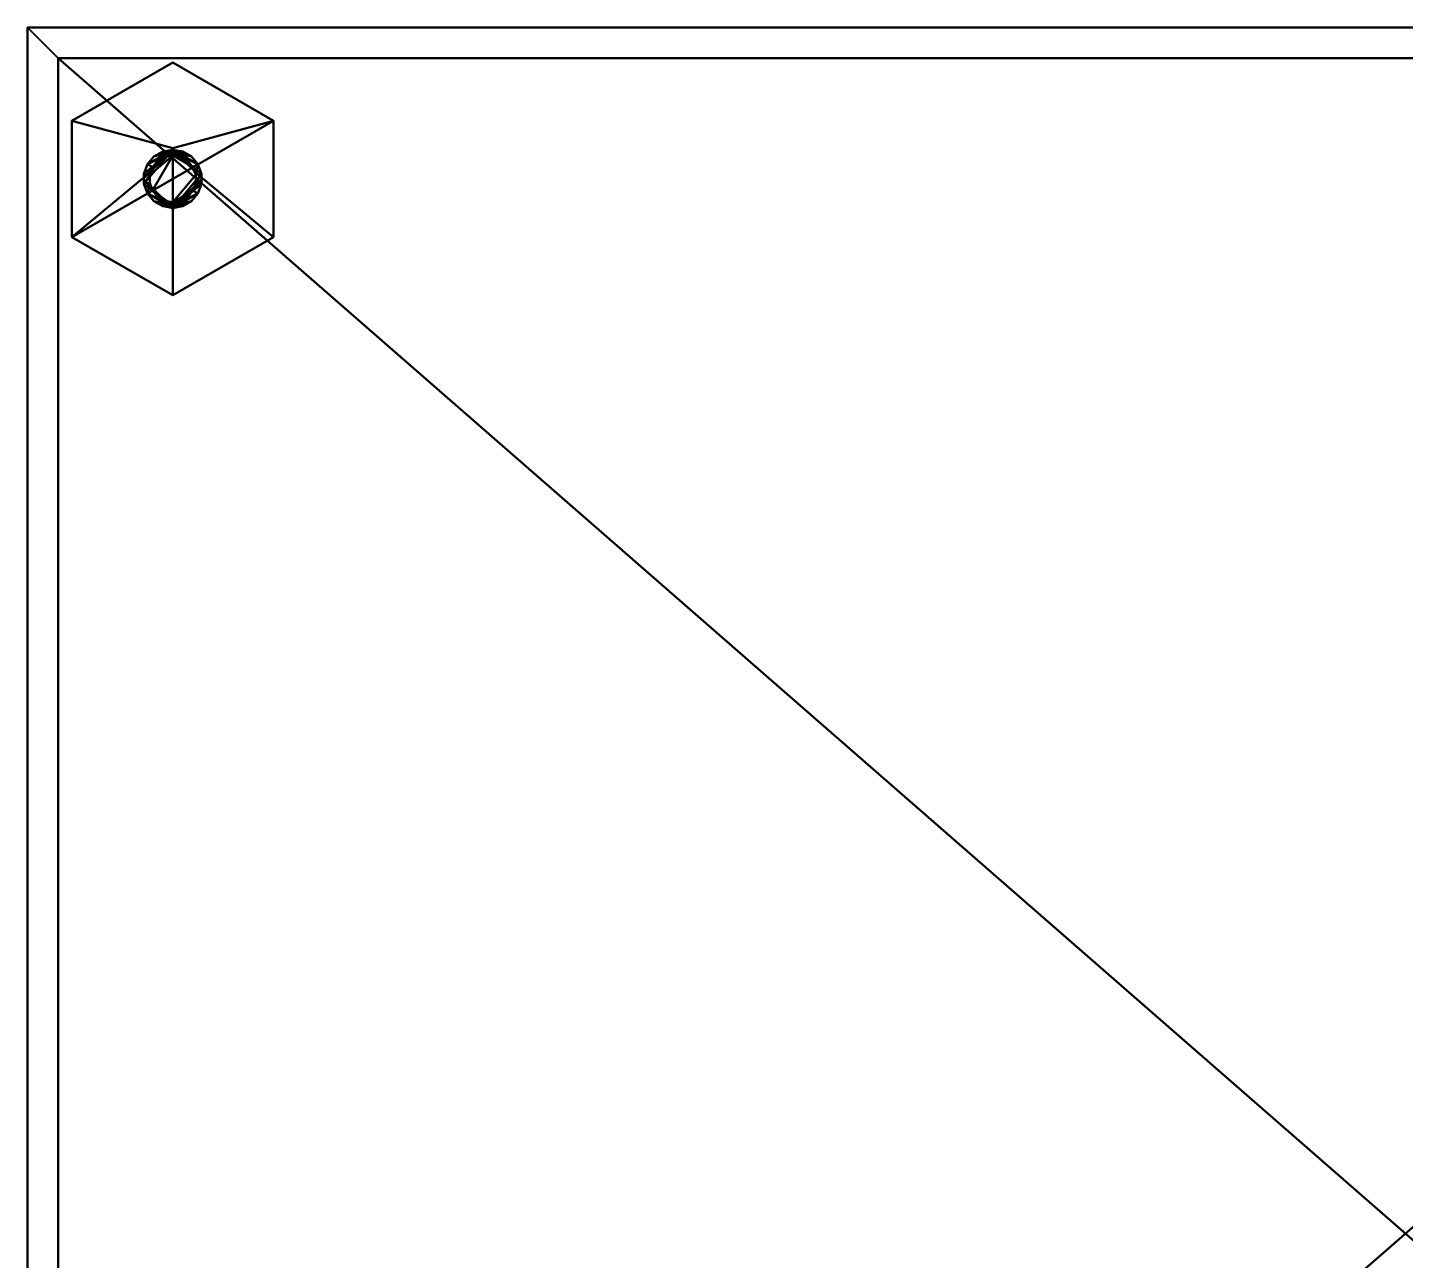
# Model space of a CAD drawing. Header units: millimetres. Extents: x -225 to 2025, y -202 to 200.
# Drawn here: x -225 to 0, y -1.2 to 200 of the extents above; entities that cross this region are included whole.
import ezdxf

# ---------------------------------------------------------------- set-up
doc = ezdxf.new("R2010")
doc.units = ezdxf.units.MM
doc.layers.add('I-FURN-PNLS', color=7, linetype='Continuous', lineweight=40)

msp = doc.modelspace()

# ---------------------------------------------------------------- meshes
at = {"layer": 'I-FURN-PNLS', "color": 7, "true_color": 0xf5f5f3}
mesh = msp.add_polyface(dxfattribs=at)
corners = [(-225, 200, 1799.81), (-225, -185, 1799.81), (-210, -185, 1799.81), (-210, -180, 1799.81), (-220, -180, 1799.81), (-220, 195, 1799.81), (220, 195, 1799.81), (220, -180, 1799.81), (210, -180, 1799.81), (210, -185, 1799.81), (225, -185, 1799.81), (225, 200, 1799.81)]
mesh.append_faces([[corners[k] for k in face] for face in [(4, 1, 2, 3)]], dxfattribs={"vtx0": -1, "color": 7})
mesh.append_faces([[corners[k] for k in face] for face in [(0, 5, 6, 11), (11, 6, 7, 10)]], dxfattribs={"vtx0": -1, "vtx2": -1, "color": 7})
mesh.append_faces([[corners[k] for k in face] for face in [(9, 10, 7, 8)]], dxfattribs={"vtx1": -1, "color": 7})
mesh.append_faces([[corners[k] for k in face] for face in [(4, 5, 0, 1)]], dxfattribs={"vtx1": -1, "vtx3": -1, "color": 7})
mesh = msp.add_polyface(dxfattribs=at)
corners = [(-225, 200, 15), (225, 200, 15), (225, -185, 15), (210, -185, 15), (210, -180, 15), (220, -180, 15), (220, 195, 15), (-220, 195, 15), (-220, -180, 15), (-210, -180, 15), (-210, -185, 15), (-225, -185, 15)]
mesh.append_faces([[corners[k] for k in face] for face in [(5, 2, 3, 4)]], dxfattribs={"vtx0": -1, "color": 7})
mesh.append_faces([[corners[k] for k in face] for face in [(2, 5, 6, 1)]], dxfattribs={"vtx0": -1, "vtx2": -1, "color": 7})
mesh.append_faces([[corners[k] for k in face] for face in [(10, 11, 8, 9)]], dxfattribs={"vtx1": -1, "color": 7})
mesh.append_faces([[corners[k] for k in face] for face in [(7, 8, 11, 0), (6, 7, 0, 1)]], dxfattribs={"vtx1": -1, "vtx3": -1, "color": 7})
mesh = msp.add_polyface(dxfattribs=at)
corners = [(-225, -185, 1799.81), (-225, 200, 1799.81), (-225, 200, 15), (-225, -185, 15)]
mesh.append_faces([[corners[k] for k in face] for face in [(3, 0, 1, 2)]], dxfattribs={"color": 7})
mesh = msp.add_polyface(dxfattribs=at)
corners = [(-225, 200, 1799.81), (225, 200, 1799.81), (225, 200, 15), (-225, 200, 15)]
mesh.append_faces([[corners[k] for k in face] for face in [(0, 1, 2, 3)]], dxfattribs={"color": 7})
mesh = msp.add_polyface(dxfattribs=at)
corners = [(-220, 195, 1799.81), (-220, -180, 1799.81), (-220, -180, 15), (-220, 195, 15)]
mesh.append_faces([[corners[k] for k in face] for face in [(0, 1, 2, 3)]], dxfattribs={"color": 7})
mesh = msp.add_polyface(dxfattribs=at)
corners = [(220, 195, 1799.81), (-220, 195, 1799.81), (-220, 195, 15), (220, 195, 15)]
mesh.append_faces([[corners[k] for k in face] for face in [(0, 1, 2, 3)]], dxfattribs={"color": 7})
mesh = msp.add_polyface(dxfattribs=at)
corners = [(220, 195, 35), (-220, 195, 35), (-220, -180, 35), (-210, -180, 35), (-210, -185, 35), (210, -185, 35), (210, -180, 35), (220, -180, 35)]
mesh.append_faces([[corners[k] for k in face] for face in [(5, 6, 3, 4)]], dxfattribs={"vtx1": -1, "color": 7})
mesh.append_faces([[corners[k] for k in face] for face in [(1, 2, 3, 6)]], dxfattribs={"vtx2": -1, "vtx3": -1, "color": 7})
mesh.append_faces([[corners[k] for k in face] for face in [(6, 7, 0, 1)]], dxfattribs={"vtx3": -1, "color": 7})
mesh = msp.add_polyface(dxfattribs=at)
corners = [(220, 195, 15), (220, -180, 15), (210, -180, 15), (210, -185, 15), (-210, -185, 15), (-210, -180, 15), (-220, -180, 15), (-220, 195, 15)]
mesh.append_faces([[corners[k] for k in face] for face in [(4, 5, 2, 3)]], dxfattribs={"vtx1": -1, "color": 7})
mesh.append_faces([[corners[k] for k in face] for face in [(0, 1, 2, 5)]], dxfattribs={"vtx2": -1, "vtx3": -1, "color": 7})
mesh.append_faces([[corners[k] for k in face] for face in [(5, 6, 7, 0)]], dxfattribs={"vtx3": -1, "color": 7})
mesh = msp.add_polyface(dxfattribs=at)
corners = [(-220, 195, 35), (220, 195, 35), (220, 195, 15), (-220, 195, 15)]
mesh.append_faces([[corners[k] for k in face] for face in [(0, 1, 2, 3)]], dxfattribs={"color": 7})
mesh = msp.add_polyface(dxfattribs=at)
corners = [(-220, -180, 35), (-220, 195, 35), (-220, 195, 15), (-220, -180, 15)]
mesh.append_faces([[corners[k] for k in face] for face in [(0, 1, 2, 3)]], dxfattribs={"color": 7})
mesh = msp.add_polyface(dxfattribs=at)
corners = [(220, 195, 1799.81), (-220, 195, 1799.81), (-220, -180, 1799.81), (-210, -180, 1799.81), (-210, -185, 1799.81), (210, -185, 1799.81), (210, -180, 1799.81), (220, -180, 1799.81)]
mesh.append_faces([[corners[k] for k in face] for face in [(5, 6, 3, 4)]], dxfattribs={"vtx1": -1, "color": 7})
mesh.append_faces([[corners[k] for k in face] for face in [(1, 2, 3, 6)]], dxfattribs={"vtx2": -1, "vtx3": -1, "color": 7})
mesh.append_faces([[corners[k] for k in face] for face in [(6, 7, 0, 1)]], dxfattribs={"vtx3": -1, "color": 7})
mesh = msp.add_polyface(dxfattribs=at)
corners = [(220, 195, 1789.81), (220, -180, 1789.81), (210, -180, 1789.81), (210, -185, 1789.81), (-210, -185, 1789.81), (-210, -180, 1789.81), (-220, -180, 1789.81), (-220, 195, 1789.81)]
mesh.append_faces([[corners[k] for k in face] for face in [(4, 5, 2, 3)]], dxfattribs={"vtx1": -1, "color": 7})
mesh.append_faces([[corners[k] for k in face] for face in [(0, 1, 2, 5)]], dxfattribs={"vtx2": -1, "vtx3": -1, "color": 7})
mesh.append_faces([[corners[k] for k in face] for face in [(5, 6, 7, 0)]], dxfattribs={"vtx3": -1, "color": 7})
mesh = msp.add_polyface(dxfattribs=at)
corners = [(-220, 195, 1799.81), (220, 195, 1799.81), (220, 195, 1789.81), (-220, 195, 1789.81)]
mesh.append_faces([[corners[k] for k in face] for face in [(0, 1, 2, 3)]], dxfattribs={"color": 7})
mesh = msp.add_polyface(dxfattribs=at)
corners = [(-220, -180, 1799.81), (-220, 195, 1799.81), (-220, 195, 1789.81), (-220, -180, 1789.81)]
mesh.append_faces([[corners[k] for k in face] for face in [(0, 1, 2, 3)]], dxfattribs={"color": 7})
mesh = msp.add_polyface(dxfattribs=at)
corners = [(220, 195, 1349.81), (-220, 195, 1349.81), (-220, -180, 1349.81), (-210, -180, 1349.81), (-210, -185, 1349.81), (210, -185, 1349.81), (210, -180, 1349.81), (220, -180, 1349.81)]
mesh.append_faces([[corners[k] for k in face] for face in [(5, 6, 3, 4)]], dxfattribs={"vtx1": -1, "color": 7})
mesh.append_faces([[corners[k] for k in face] for face in [(1, 2, 3, 6)]], dxfattribs={"vtx2": -1, "vtx3": -1, "color": 7})
mesh.append_faces([[corners[k] for k in face] for face in [(6, 7, 0, 1)]], dxfattribs={"vtx3": -1, "color": 7})
mesh = msp.add_polyface(dxfattribs=at)
corners = [(220, 195, 1339.81), (220, -180, 1339.81), (210, -180, 1339.81), (210, -185, 1339.81), (-210, -185, 1339.81), (-210, -180, 1339.81), (-220, -180, 1339.81), (-220, 195, 1339.81)]
mesh.append_faces([[corners[k] for k in face] for face in [(4, 5, 2, 3)]], dxfattribs={"vtx1": -1, "color": 7})
mesh.append_faces([[corners[k] for k in face] for face in [(0, 1, 2, 5)]], dxfattribs={"vtx2": -1, "vtx3": -1, "color": 7})
mesh.append_faces([[corners[k] for k in face] for face in [(5, 6, 7, 0)]], dxfattribs={"vtx3": -1, "color": 7})
mesh = msp.add_polyface(dxfattribs=at)
corners = [(-220, 195, 1349.81), (220, 195, 1349.81), (220, 195, 1339.81), (-220, 195, 1339.81)]
mesh.append_faces([[corners[k] for k in face] for face in [(0, 1, 2, 3)]], dxfattribs={"color": 7})
mesh = msp.add_polyface(dxfattribs=at)
corners = [(-220, -180, 1349.81), (-220, 195, 1349.81), (-220, 195, 1339.81), (-220, -180, 1339.81)]
mesh.append_faces([[corners[k] for k in face] for face in [(0, 1, 2, 3)]], dxfattribs={"color": 7})
mesh = msp.add_polyface(dxfattribs=at)
corners = [(220, 195, 899.81), (-220, 195, 899.81), (-220, -180, 899.81), (-210, -180, 899.81), (-210, -185, 899.81), (210, -185, 899.81), (210, -180, 899.81), (220, -180, 899.81)]
mesh.append_faces([[corners[k] for k in face] for face in [(5, 6, 3, 4)]], dxfattribs={"vtx1": -1, "color": 7})
mesh.append_faces([[corners[k] for k in face] for face in [(1, 2, 3, 6)]], dxfattribs={"vtx2": -1, "vtx3": -1, "color": 7})
mesh.append_faces([[corners[k] for k in face] for face in [(6, 7, 0, 1)]], dxfattribs={"vtx3": -1, "color": 7})
mesh = msp.add_polyface(dxfattribs=at)
corners = [(220, 195, 889.81), (220, -180, 889.81), (210, -180, 889.81), (210, -185, 889.81), (-210, -185, 889.81), (-210, -180, 889.81), (-220, -180, 889.81), (-220, 195, 889.81)]
mesh.append_faces([[corners[k] for k in face] for face in [(4, 5, 2, 3)]], dxfattribs={"vtx1": -1, "color": 7})
mesh.append_faces([[corners[k] for k in face] for face in [(0, 1, 2, 5)]], dxfattribs={"vtx2": -1, "vtx3": -1, "color": 7})
mesh.append_faces([[corners[k] for k in face] for face in [(5, 6, 7, 0)]], dxfattribs={"vtx3": -1, "color": 7})
mesh = msp.add_polyface(dxfattribs=at)
corners = [(-220, 195, 899.81), (220, 195, 899.81), (220, 195, 889.81), (-220, 195, 889.81)]
mesh.append_faces([[corners[k] for k in face] for face in [(3, 0, 1, 2)]], dxfattribs={"color": 7})
mesh = msp.add_polyface(dxfattribs=at)
corners = [(-220, -180, 899.81), (-220, 195, 899.81), (-220, 195, 889.81), (-220, -180, 889.81)]
mesh.append_faces([[corners[k] for k in face] for face in [(3, 0, 1, 2)]], dxfattribs={"color": 7})
mesh = msp.add_polyface(dxfattribs=at)
corners = [(220, 195, 449.81), (-220, 195, 449.81), (-220, -180, 449.81), (-210, -180, 449.81), (-210, -185, 449.81), (210, -185, 449.81), (210, -180, 449.81), (220, -180, 449.81)]
mesh.append_faces([[corners[k] for k in face] for face in [(5, 6, 3, 4)]], dxfattribs={"vtx1": -1, "color": 7})
mesh.append_faces([[corners[k] for k in face] for face in [(1, 2, 3, 6)]], dxfattribs={"vtx2": -1, "vtx3": -1, "color": 7})
mesh.append_faces([[corners[k] for k in face] for face in [(6, 7, 0, 1)]], dxfattribs={"vtx3": -1, "color": 7})
mesh = msp.add_polyface(dxfattribs=at)
corners = [(220, 195, 439.81), (220, -180, 439.81), (210, -180, 439.81), (210, -185, 439.81), (-210, -185, 439.81), (-210, -180, 439.81), (-220, -180, 439.81), (-220, 195, 439.81)]
mesh.append_faces([[corners[k] for k in face] for face in [(4, 5, 2, 3)]], dxfattribs={"vtx1": -1, "color": 7})
mesh.append_faces([[corners[k] for k in face] for face in [(0, 1, 2, 5)]], dxfattribs={"vtx2": -1, "vtx3": -1, "color": 7})
mesh.append_faces([[corners[k] for k in face] for face in [(5, 6, 7, 0)]], dxfattribs={"vtx3": -1, "color": 7})
mesh = msp.add_polyface(dxfattribs=at)
corners = [(-220, 195, 449.81), (220, 195, 449.81), (220, 195, 439.81), (-220, 195, 439.81)]
mesh.append_faces([[corners[k] for k in face] for face in [(3, 0, 1, 2)]], dxfattribs={"color": 7})
mesh = msp.add_polyface(dxfattribs=at)
corners = [(-220, -180, 449.81), (-220, 195, 449.81), (-220, 195, 439.81), (-220, -180, 439.81)]
mesh.append_faces([[corners[k] for k in face] for face in [(3, 0, 1, 2)]], dxfattribs={"color": 7})
at = {"layer": 'I-FURN-PNLS', "color": 250, "true_color": 0x191919}
mesh = msp.add_polyface(dxfattribs=at)
corners = [(-201.3, 194.3), (-217.75, 184.8), (-217.75, 184.8, 10), (-201.3, 194.3, 10)]
mesh.append_faces([[corners[k] for k in face] for face in [(0, 1, 2, 3)]], dxfattribs={"color": 250})
mesh = msp.add_polyface(dxfattribs=at)
corners = [(-217.75, 165.8, 10), (-201.3, 156.3, 10), (-184.84, 165.8, 10), (-184.84, 184.8, 10), (-201.3, 194.3, 10), (-217.75, 184.8, 10), (-201.3, 170.3, 10), (-206.3, 175.3, 10), (-201.3, 180.3, 10), (-196.3, 175.3, 10)]
mesh.append_faces([[corners[k] for k in face] for face in [(3, 8, 9, 2), (2, 9, 6, 1)]], dxfattribs={"vtx0": -1, "vtx2": -1, "color": 250})
mesh.append_faces([[corners[k] for k in face] for face in [(8, 3, 4, 5)]], dxfattribs={"vtx0": -1, "vtx3": -1, "color": 250})
mesh.append_faces([[corners[k] for k in face] for face in [(7, 8, 5, 0), (0, 1, 6, 7)]], dxfattribs={"vtx1": -1, "vtx3": -1, "color": 250})
mesh = msp.add_polyface(dxfattribs=at)
corners = [(-201.3, 156.3), (-217.75, 165.8), (-217.75, 184.8), (-201.3, 194.3), (-184.84, 184.8), (-184.84, 165.8)]
mesh.append_faces([[corners[k] for k in face] for face in [(2, 3, 4, 1), (5, 0, 1, 4)]], dxfattribs={"vtx2": -1, "color": 250})
mesh = msp.add_polyface(dxfattribs=at)
corners = [(-184.84, 184.8), (-201.3, 194.3), (-201.3, 194.3, 10), (-184.84, 184.8, 10)]
mesh.append_faces([[corners[k] for k in face] for face in [(0, 1, 2, 3)]], dxfattribs={"color": 250})
mesh = msp.add_polyface(dxfattribs=at)
corners = [(-217.75, 184.8), (-217.75, 165.8), (-217.75, 165.8, 10), (-217.75, 184.8, 10)]
mesh.append_faces([[corners[k] for k in face] for face in [(1, 2, 3, 0)]], dxfattribs={"color": 250})
mesh = msp.add_polyface(dxfattribs=at)
corners = [(-184.84, 165.8), (-184.84, 184.8), (-184.84, 184.8, 10), (-184.84, 165.8, 10)]
mesh.append_faces([[corners[k] for k in face] for face in [(0, 1, 2, 3)]], dxfattribs={"color": 250})
mesh = msp.add_polyface(dxfattribs=at)
corners = [(-201.3, 170.3, 10), (-201.3, 170.3, 11.25), (-201.3, 170.3, 12.5), (-201.3, 170.3, 13.75), (-201.3, 170.3, 15), (-206.3, 175.3, 15), (-201.3, 180.3, 15), (-201.3, 180.3, 13.75), (-201.3, 180.3, 12.5), (-201.3, 180.3, 11.25), (-201.3, 180.3, 10), (-206.3, 175.3, 10)]
mesh.append_faces([[corners[k] for k in face] for face in [(8, 2, 5), (2, 8, 11)]], dxfattribs={"vtx0": -1, "vtx1": -1, "vtx2": -1, "color": 250})
mesh.append_faces([[corners[k] for k in face] for face in [(1, 2, 11, 0), (7, 8, 5, 6)]], dxfattribs={"vtx1": -1, "color": 250})
mesh.append_faces([[corners[k] for k in face] for face in [(3, 4, 5, 2), (9, 10, 11, 8)]], dxfattribs={"vtx2": -1, "color": 250})
mesh = msp.add_polyface(dxfattribs=at)
corners = [(-201.3, 170.3, 15), (-196.3, 175.3, 15), (-201.3, 180.3, 15), (-206.3, 175.3, 15), (-201.3, 180.06, 15), (-196.54, 175.3, 15), (-201.3, 170.54, 15), (-206.06, 175.3, 15)]
mesh.append_faces([[corners[k] for k in face] for face in [(2, 4, 5, 1), (4, 2, 3, 7)]], dxfattribs={"vtx0": -1, "vtx2": -1, "color": 250})
mesh.append_faces([[corners[k] for k in face] for face in [(6, 7, 3, 0), (0, 1, 5, 6)]], dxfattribs={"vtx1": -1, "vtx3": -1, "color": 250})
mesh = msp.add_polyface(dxfattribs=at)
corners = [(-201.3, 170.54, 15), (-201.3, 170.54, 19.76), (-201.3, 170.54, 24.53), (-201.3, 170.54, 29.29), (-201.3, 170.54, 34.05), (-202.93, 170.82, 34.05), (-204.36, 171.65, 34.05), (-205.42, 172.92, 34.05), (-205.99, 174.47, 34.05), (-205.99, 176.13, 34.05), (-205.42, 177.68, 34.05), (-204.36, 178.95, 34.05), (-202.93, 179.77, 34.05), (-201.3, 180.06, 34.05), (-201.3, 180.06, 29.29), (-201.3, 180.06, 24.53), (-201.3, 180.06, 19.76), (-201.3, 180.06, 15), (-206.06, 175.3, 15)]
mesh.append_faces([[corners[k] for k in face] for face in [(14, 12, 13)]], dxfattribs={"vtx0": -1, "color": 250})
mesh.append_faces([[corners[k] for k in face] for face in [(15, 10, 14)]], dxfattribs={"vtx0": -1, "vtx1": -1, "color": 250})
mesh.append_faces([[corners[k] for k in face] for face in [(15, 2, 8), (15, 18, 2)]], dxfattribs={"vtx0": -1, "vtx1": -1, "vtx2": -1, "color": 250})
mesh.append_faces([[corners[k] for k in face] for face in [(3, 5, 6), (3, 6, 7), (2, 7, 8), (15, 9, 10), (14, 11, 12), (15, 8, 9)]], dxfattribs={"vtx0": -1, "vtx2": -1, "color": 250})
mesh.append_faces([[corners[k] for k in face] for face in [(4, 5, 3), (1, 2, 18, 0)]], dxfattribs={"vtx1": -1, "color": 250})
mesh.append_faces([[corners[k] for k in face] for face in [(2, 3, 7), (10, 11, 14)]], dxfattribs={"vtx1": -1, "vtx2": -1, "color": 250})
mesh.append_faces([[corners[k] for k in face] for face in [(16, 17, 18, 15)]], dxfattribs={"vtx2": -1, "color": 250})
mesh = msp.add_polyface(dxfattribs=at)
corners = [(-201.3, 170.54, 34.05), (-201.3, 170.77, 34.29), (-201.3, 171.01, 34.53), (-201.3, 171.25, 34.76), (-201.3, 171.48, 35), (-202.6, 171.71, 35), (-203.75, 172.37, 35), (-204.6, 173.39, 35), (-205.06, 174.64, 35), (-205.06, 175.96, 35), (-204.6, 177.21, 35), (-203.75, 178.22, 35), (-202.61, 178.88, 35), (-201.3, 179.11, 35), (-201.3, 179.35, 34.76), (-201.3, 179.59, 34.53), (-201.3, 179.82, 34.29), (-201.3, 180.06, 34.05), (-202.93, 179.77, 34.05), (-204.36, 178.95, 34.05), (-205.42, 177.68, 34.05), (-205.99, 176.13, 34.05), (-205.99, 174.47, 34.05), (-205.42, 172.92, 34.05), (-204.36, 171.65, 34.05), (-202.93, 170.82, 34.05)]
mesh.append_faces([[corners[k] for k in face] for face in [(3, 6, 2), (25, 1, 24), (12, 14, 11), (20, 15, 19), (16, 19, 15)]], dxfattribs={"vtx0": -1, "vtx1": -1, "color": 250})
mesh.append_faces([[corners[k] for k in face] for face in [(23, 2, 7), (10, 15, 20)]], dxfattribs={"vtx0": -1, "vtx1": -1, "vtx2": -1, "color": 250})
mesh.append_faces([[corners[k] for k in face] for face in [(3, 5, 6), (2, 6, 7), (23, 7, 8), (8, 22, 23), (15, 10, 11), (21, 9, 10), (16, 18, 19), (9, 21, 22)]], dxfattribs={"vtx0": -1, "vtx2": -1, "color": 250})
mesh.append_faces([[corners[k] for k in face] for face in [(4, 5, 3), (0, 1, 25), (17, 18, 16)]], dxfattribs={"vtx1": -1, "color": 250})
mesh.append_faces([[corners[k] for k in face] for face in [(1, 2, 24), (23, 24, 2), (8, 9, 22), (14, 15, 11), (20, 21, 10)]], dxfattribs={"vtx1": -1, "vtx2": -1, "color": 250})
mesh.append_faces([[corners[k] for k in face] for face in [(12, 13, 14)]], dxfattribs={"vtx2": -1, "color": 250})
mesh = msp.add_polyface(dxfattribs=at)
corners = [(-201.3, 180.3, 15), (-196.3, 175.3, 15), (-201.3, 170.3, 15), (-201.3, 170.3, 13.75), (-201.3, 170.3, 12.5), (-201.3, 170.3, 11.25), (-201.3, 170.3, 10), (-196.3, 175.3, 10), (-201.3, 180.3, 10), (-201.3, 180.3, 11.25), (-201.3, 180.3, 12.5), (-201.3, 180.3, 13.75)]
mesh.append_faces([[corners[k] for k in face] for face in [(1, 10, 11, 0)]], dxfattribs={"vtx0": -1, "color": 250})
mesh.append_faces([[corners[k] for k in face] for face in [(4, 7, 10), (10, 1, 4)]], dxfattribs={"vtx0": -1, "vtx1": -1, "vtx2": -1, "color": 250})
mesh.append_faces([[corners[k] for k in face] for face in [(5, 6, 7, 4)]], dxfattribs={"vtx2": -1, "color": 250})
mesh.append_faces([[corners[k] for k in face] for face in [(7, 8, 9, 10), (1, 2, 3, 4)]], dxfattribs={"vtx3": -1, "color": 250})
mesh = msp.add_polyface(dxfattribs=at)
corners = [(-201.3, 179.11, 35), (-199.99, 178.88, 35), (-198.85, 178.22, 35), (-197.99, 177.21, 35), (-197.54, 175.96, 35), (-197.54, 174.64, 35), (-197.99, 173.39, 35), (-198.85, 172.38, 35), (-199.99, 171.71, 35), (-201.3, 171.48, 35), (-201.3, 171.25, 34.76), (-201.3, 171.01, 34.53), (-201.3, 170.77, 34.29), (-201.3, 170.54, 34.05), (-199.67, 170.82, 34.05), (-198.24, 171.65, 34.05), (-197.18, 172.92, 34.05), (-196.61, 174.47, 34.05), (-196.61, 176.12, 34.05), (-197.17, 177.68, 34.05), (-198.24, 178.95, 34.05), (-199.67, 179.77, 34.05), (-201.3, 180.06, 34.05), (-201.3, 179.82, 34.29), (-201.3, 179.59, 34.53), (-201.3, 179.35, 34.76)]
mesh.append_faces([[corners[k] for k in face] for face in [(25, 2, 24), (20, 24, 19), (21, 23, 20), (8, 10, 7), (16, 11, 15), (12, 15, 11)]], dxfattribs={"vtx0": -1, "vtx1": -1, "color": 250})
mesh.append_faces([[corners[k] for k in face] for face in [(24, 3, 19), (6, 11, 16)]], dxfattribs={"vtx0": -1, "vtx1": -1, "vtx2": -1, "color": 250})
mesh.append_faces([[corners[k] for k in face] for face in [(25, 1, 2), (24, 2, 3), (19, 3, 4), (20, 23, 24), (4, 18, 19), (11, 6, 7), (17, 5, 6), (12, 14, 15), (5, 17, 18)]], dxfattribs={"vtx0": -1, "vtx2": -1, "color": 250})
mesh.append_faces([[corners[k] for k in face] for face in [(13, 14, 12)]], dxfattribs={"vtx1": -1, "color": 250})
mesh.append_faces([[corners[k] for k in face] for face in [(4, 5, 18), (10, 11, 7), (16, 17, 6)]], dxfattribs={"vtx1": -1, "vtx2": -1, "color": 250})
mesh.append_faces([[corners[k] for k in face] for face in [(25, 0, 1), (21, 22, 23), (8, 9, 10)]], dxfattribs={"vtx2": -1, "color": 250})
mesh = msp.add_polyface(dxfattribs=at)
corners = [(-201.3, 180.06, 34.05), (-199.67, 179.77, 34.05), (-198.24, 178.95, 34.05), (-197.17, 177.68, 34.05), (-196.61, 176.12, 34.05), (-196.61, 174.47, 34.05), (-197.18, 172.92, 34.05), (-198.24, 171.65, 34.05), (-199.67, 170.82, 34.05), (-201.3, 170.54, 34.05), (-201.3, 170.54, 29.29), (-201.3, 170.54, 24.53), (-201.3, 170.54, 19.76), (-201.3, 170.54, 15), (-196.54, 175.3, 15), (-201.3, 180.06, 15), (-201.3, 180.06, 19.76), (-201.3, 180.06, 24.53), (-201.3, 180.06, 29.29)]
mesh.append_faces([[corners[k] for k in face] for face in [(3, 18, 2), (18, 3, 17)]], dxfattribs={"vtx0": -1, "vtx1": -1, "color": 250})
mesh.append_faces([[corners[k] for k in face] for face in [(4, 11, 17), (17, 11, 14)]], dxfattribs={"vtx0": -1, "vtx1": -1, "vtx2": -1, "color": 250})
mesh.append_faces([[corners[k] for k in face] for face in [(17, 3, 4), (11, 5, 6), (10, 7, 8), (6, 10, 11), (11, 4, 5)]], dxfattribs={"vtx0": -1, "vtx2": -1, "color": 250})
mesh.append_faces([[corners[k] for k in face] for face in [(1, 2, 18), (6, 7, 10)]], dxfattribs={"vtx1": -1, "vtx2": -1, "color": 250})
mesh.append_faces([[corners[k] for k in face] for face in [(18, 0, 1), (8, 9, 10), (12, 13, 14, 11)]], dxfattribs={"vtx2": -1, "color": 250})
mesh.append_faces([[corners[k] for k in face] for face in [(14, 15, 16, 17)]], dxfattribs={"vtx3": -1, "color": 250})
mesh = msp.add_polyface(dxfattribs=at)
corners = [(-201.3, 171.48, 35), (-199.99, 171.71, 35), (-198.85, 172.38, 35), (-197.99, 173.39, 35), (-197.54, 174.64, 35), (-197.54, 175.96, 35), (-197.99, 177.21, 35), (-198.85, 178.22, 35), (-199.99, 178.88, 35), (-201.3, 179.11, 35), (-202.61, 178.88, 35), (-203.75, 178.22, 35), (-204.6, 177.21, 35), (-205.06, 175.96, 35), (-205.06, 174.64, 35), (-204.6, 173.39, 35), (-203.75, 172.37, 35), (-202.6, 171.71, 35)]
mesh.append_faces([[corners[k] for k in face] for face in [(0, 9, 15, 17)]], dxfattribs={"vtx0": -1, "vtx1": -1, "vtx2": -1, "color": 250})
mesh.append_faces([[corners[k] for k in face] for face in [(9, 13, 14, 15), (0, 3, 4, 5)]], dxfattribs={"vtx0": -1, "vtx3": -1, "color": 250})
mesh.append_faces([[corners[k] for k in face] for face in [(12, 13, 11), (16, 17, 15)]], dxfattribs={"vtx1": -1, "color": 250})
mesh.append_faces([[corners[k] for k in face] for face in [(5, 6, 9, 0)]], dxfattribs={"vtx1": -1, "vtx2": -1, "vtx3": -1, "color": 250})
mesh.append_faces([[corners[k] for k in face] for face in [(7, 8, 9, 6)]], dxfattribs={"vtx2": -1, "color": 250})
mesh.append_faces([[corners[k] for k in face] for face in [(9, 10, 11, 13)]], dxfattribs={"vtx2": -1, "vtx3": -1, "color": 250})
mesh.append_faces([[corners[k] for k in face] for face in [(0, 1, 2, 3)]], dxfattribs={"vtx3": -1, "color": 250})
mesh = msp.add_polyface(dxfattribs=at)
corners = [(-217.75, 165.8), (-201.3, 156.3), (-201.3, 156.3, 10), (-217.75, 165.8, 10)]
mesh.append_faces([[corners[k] for k in face] for face in [(0, 1, 2, 3)]], dxfattribs={"color": 250})
mesh = msp.add_polyface(dxfattribs=at)
corners = [(-201.3, 156.3), (-184.84, 165.8), (-184.84, 165.8, 10), (-201.3, 156.3, 10)]
mesh.append_faces([[corners[k] for k in face] for face in [(0, 1, 2, 3)]], dxfattribs={"color": 250})

doc.saveas('drawing.dxf')
